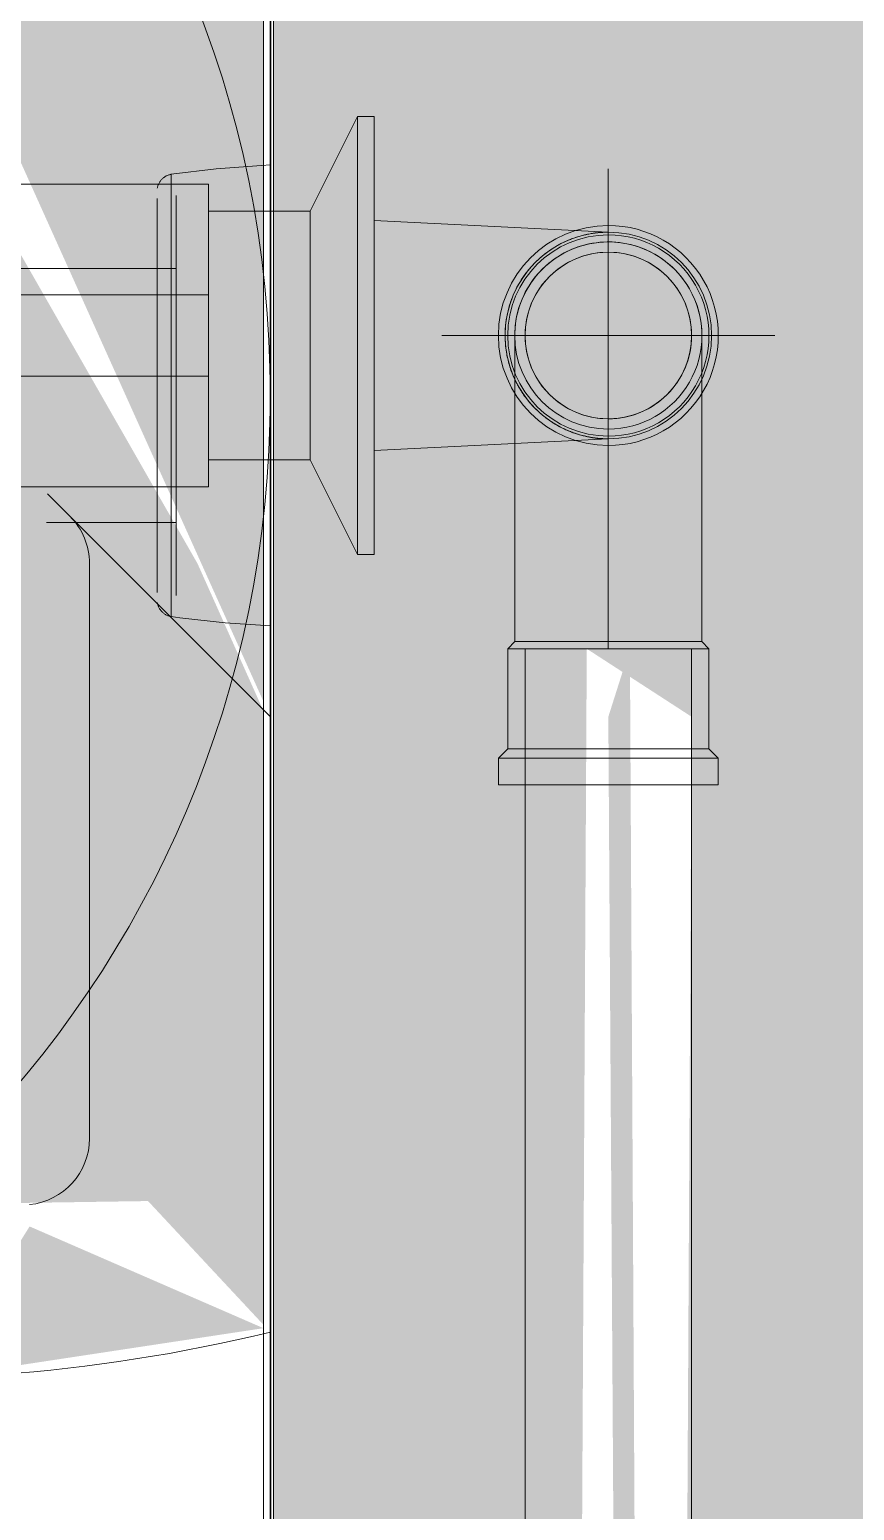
# Model space of a CAD drawing. Header units: metres. Extents: x 5 to 242, y -3 to 162.
# Drawn here: x 184.8707 to 184.9944, y 82.2195 to 82.4416 of the extents above; entities that cross this region are included whole.
import ezdxf

# ---------------------------------------------------------------- set-up
doc = ezdxf.new("R2010")
doc.units = ezdxf.units.M
doc.layers.add('1053_ARQ_BASE_MATADOURO_dwg', color=7, linetype='Continuous', lineweight=5, true_color=0x767676)
for name, color, linetype, lineweight in [('A-EQUIPAMENTOS', 7, 'Continuous', 5), ('A-PAREDE', 7, 'Continuous', 30), ('A-WALL', 7, 'Continuous', 9), ('A_lay', 7, 'Continuous', 5), ('P-PIPE', 7, 'Continuous', 5), ('P-PIPE-CNTR', 7, 'Continuous', 5), ('P-SANR-FIXT', 7, 'Continuous', 5)]:
    doc.layers.add(name, color=color, linetype=linetype, lineweight=lineweight)

# ---------------------------------------------------------------- blocks, each defined once
blk = doc.blocks.new('USO_ESG_Cuba lavatório redonda - Uso geral-3627472-TÉRREO 1_20')
at = {"layer": 'P-SANR-FIXT', "color": 9, "true_color": 0xc0c0c0}
for centre in [(-2.759870525399777e-15, -0.1600000000000002), (-2.727719265099044e-15, -0.1600000000000002)]:
    blk.add_arc(centre, 0.1599999999999999, 4.198332179531842e-13, 180.0000000000002, dxfattribs=at)
blk = doc.blocks.new('USO_ESG_Sifão de Uso Geral - Sifão para lavatório-3627474-TÉRREO 1_20')
at = {"layer": 'P-SANR-FIXT', "color": 9, "true_color": 0xc0c0c0}
for p, q in [((1.117017536812876e-16, 5.498934640968401e-17), (-0.03457092903812933, 5.498934640968401e-17)), ((-0.03, 0), (1.83697019872103e-18, 0)), ((-4.851272572342306e-16, 0), (0.03, 0)), ((1.83697019872103e-18, 9.702447179016361e-17), (0.03, 9.702447179016361e-17)), ((0.03457092903812933, 5.498934640968401e-17), (0, 5.498934640968401e-17)), ((-0.03, -9.702447179016361e-17), (-2.986097890972044e-16, -9.702447179016361e-17)), ((1.071815570673971e-16, -0.01488819227461761), (-0.033171959091578, -0.01488819227461761)), ((0.03, -0.01413148976521754), (-0.03, -0.01413148976521754)), ((0.03, -0.01413148976521754), (-0.03, -0.01413148976521754)), ((7.008652269441876e-17, -0.01413148976521748), (-0.01907023710242991, -0.01413148976521748)), ((-0.0190500000000693, -0.0141314897651755), (-0.0190500000000693, -0.03360244957836294)), ((-0.01904999999999815, -0.01413148976521754), (0.01904999999999815, -0.01413148976521754)), ((-0.01904999999999815, -0.01413148976521754), (0.01904999999999815, -0.01413148976521754)), ((0.016, -0.01413148976521754), (-0.016, -0.01413148976521754)), ((0.016, -0.01413148976521754), (-0.016, -0.01413148976521754)), ((0.01907023710242991, -0.0141314897652176), (6.161763616794731e-17, -0.0141314897652176)), ((0.033171959091578, -0.01488819227461761), (0, -0.01488819227461761)), ((0.01904999999986139, -0.03360245495811615), (0.01904999999986139, -0.0141314897651755)), ((8.661281879615325e-17, -0.01695898247440039), (-0.0295564002559263, -0.01695898247440039)), ((-2.008279476775108e-16, -0.01695898247440039), (-0.02955640025592638, -0.01695898247440039)), ((-0.01907023710242991, -0.0169589824744004), (0, -0.0169589824744004)), ((-6.161763616794731e-17, -0.0169589824744004), (0.01907023710242991, -0.0169589824744004)), ((0.02955640025592633, -0.01695898247440039), (2.760231008520435e-17, -0.01695898247440039)), ((0.02955640025592635, -0.01695898247440039), (1.004139738387554e-16, -0.01695898247440039))]:
    blk.add_line(p, q, dxfattribs=at)
at = {"layer": 'P-SANR-FIXT', "color": 254, "true_color": 0xd3d3d3}
blk.add_line((-0.0190500000000693, -0.03360244957836294), (-0.0190500000000693, -0.04553576000808353), dxfattribs=at)
at = {"layer": 'P-SANR-FIXT', "color": 9, "true_color": 0xc0c0c0, "flags": 128}
for points in [[(-0.03317195909167749, -0.01488819227440872), (-0.03397111899019074, -0.008124904594676264), (-0.03449918027495496, -0.00133506895158971), (-0.03457092903823013, 1.386069925501943e-13)], [(0.03457092903802222, 1.386069925501943e-13), (0.03409619888043926, -0.006793772741028443), (0.03335017000780572, -0.01356312704576558), (0.03317195909146958, -0.01488819227440872)], [(-0.03107743835367255, -0.01695898247417135), (-0.03117822241708837, -0.01693979286317517), (-0.03127815848430983, -0.01691658831421337), (-0.03137708667889347, -0.01688940594970373), (-0.03147484873667235, -0.01685828925537244), (-0.0315712882594069, -0.01682328801164367), (-0.03166625096441603, -0.01678445821269306), (-0.03175958493157487, -0.01674186197815507), (-0.03185114084643138, -0.01669556745304872), (-0.03194077223909553, -0.0166456486984167), (-0.03202833571848514, -0.01659218557364802), (-0.03211369120158179, -0.01653526360854376), (-0.03219670213790487, -0.01647497386595751), (-0.03227723572774831, -0.0164114127966739), (-0.03235516313452645, -0.01634468208472317), (-0.03243035969081338, -0.01627488848534958), (-0.03250270509835282, -0.01620214365300017), (-0.03257208361995945, -0.01612656396418497), (-0.03263838426462862, -0.01604827033008041), (-0.0327015009655077, -0.01596738800414278), (-0.0327613327494124, -0.01588404638029642), (-0.03281778389830397, -0.01579837878765684), (-0.0328707641023113, -0.01571052227624423), (-0.03292018860429798, -0.01562061739756864), (-0.03296597833576653, -0.01552880798022525), (-0.03300806004292135, -0.01543524089994535), (-0.03304636640386107, -0.01534006584354866), (-0.03308083613676117, -0.01524343507137091), (-0.0331114140971762, -0.01514550317192952), (-0.03313805136716401, -0.01504642681506448), (-0.03316070533262846, -0.01494636450230719), (-0.03317195909167749, -0.01488819227440872)], [(0.03317195909146958, -0.01488819227440872), (0.03315162239291276, -0.01498875114921175), (0.03312728067905701, -0.01508841633685697), (0.03309897289146756, -0.01518702839370126), (0.03306674431665269, -0.01528442956197832), (0.03303064651343357, -0.01538046402053878), (0.03299073723047313, -0.01547497813448135), (0.03294708031424107, -0.01556782070159607), (0.03289974560637529, -0.01565884319367906), (0.03284880883238057, -0.01574789999382774), (0.03279435148027806, -0.01583484863068661), (0.03273646067003756, -0.01591955000437665), (0.0326752290149012, -0.01600186861103866), (0.03261075447217299, -0.01608167275864435), (0.03254314018749392, -0.01615883477726311), (0.03247249432934514, -0.01623323122433903), (0.03239892991592788, -0.01630474308137418), (0.03232256463462781, -0.01637325594465183), (0.03224352065357889, -0.01643866020819769), (0.03216192442643533, -0.01650085123911776), (0.03207790648958962, -0.01655972954489698), (0.03199160125384624, -0.01661520093321306), (0.03190314678930354, -0.01666717666121622), (0.03181268460406773, -0.01671557357912607), (0.03172035941839277, -0.01676031426204681), (0.03162631893299877, -0.01680132713457497), (0.03153071359233127, -0.01683854658473429), (0.03143369634484043, -0.0168719130694557), (0.03133542239730014, -0.01690137320938448), (0.03123604896697871, -0.01692687987453937), (0.0311357350302751, -0.01694839225971482), (0.03107743835346464, -0.01695898247417135)]]:
    blk.add_lwpolyline(points, dxfattribs=at)
blk = doc.blocks.new('AF_Soldavel_Curva 45_90 - Standard-V56-TÉRREO 1_20')
at = {"layer": 'P-PIPE'}
for p, q in [((158.5446953083219, 82.34980625011488), (158.5436353083218, 82.34870625011496)), ((158.5587353083216, 82.34980625011468), (158.5446953083216, 82.34980625011467)), ((158.5727753083215, 82.34980625011438), (158.5587353083216, 82.34980625011468)), ((158.5738353083218, 82.34870625011467), (158.5727753083218, 82.34980625011467)), ((158.5436353083218, 82.34870625011482), (158.5436353083218, 82.33370625011483)), ((158.5587353083216, 82.34870625011484), (158.5436353083216, 82.34870625011484)), ((158.5462353083215, 82.34870625011469), (158.5587353083216, 82.34870625011469)), ((158.5738353083215, 82.34870625011452), (158.5587353083216, 82.34870625011452)), ((158.5587353083216, 82.34870625011469), (158.5712353083215, 82.34870625011469)), ((158.5738353083218, 82.33370625011483), (158.5738353083218, 82.34870625011482)), ((158.5436353083218, 82.33370625011483), (158.5422353083219, 82.33230625011478)), ((158.5422353083219, 82.33230625011478), (158.5422353083219, 82.32830625011478)), ((158.5587353083216, 82.33230625011468), (158.5422353083216, 82.33230625011468)), ((158.5587353083216, 82.33370625011467), (158.5436353083216, 82.33370625011467)), ((158.5738353083215, 82.33370625011467), (158.5587353083216, 82.33370625011467)), ((158.5752353083215, 82.33230625011468), (158.5587353083216, 82.33230625011468)), ((158.5752353083218, 82.33230625011478), (158.5738353083218, 82.33370625011483)), ((158.5752353083218, 82.32830625011478), (158.5752353083218, 82.33230625011478)), ((158.5422353083216, 82.32830625011468), (158.5587353083216, 82.32830625011468)), ((158.5587353083216, 82.32830625011468), (158.5462353083215, 82.32830625011468)), ((158.5587353083216, 82.32830625011468), (158.5752353083215, 82.32830625011468)), ((158.5712353083215, 82.32830625011468), (158.5587353083216, 82.32830625011468))]:
    blk.add_line(p, q, dxfattribs=at)
at = {"layer": 'P-PIPE', "flags": 128}
for points in [[(158.5446953083219, 82.39569625011482), (158.5447065388243, 82.39625770036677), (158.5447402123653, 82.39681825241819), (158.5447962750745, 82.39737700950516), (158.5448746372633, 82.39793307773567), (158.544975173569, 82.39848556751912), (158.5450977231548, 82.39903359498987), (158.5452420899679, 82.39957628342066), (158.545408043052, 82.4001127646258), (158.5455953169173, 82.40064218034995), (158.5458036119661, 82.40116368364079), (158.5460325949702, 82.40167644020437), (158.546281899606, 82.40217962973936), (158.5465511270392, 82.40267244725011), (158.5468398465632, 82.40315410433352), (158.5471475962884, 82.40362383044123), (158.5474738838813, 82.4040808741115), (158.5478181873506, 82.40452450417203), (158.5481799558847, 82.40495401090931), (158.5485586107311, 82.40536870720412), (158.5489535461227, 82.40576792963105), (158.5493641302471, 82.40615103951924), (158.5497897062573, 82.40651742397456), (158.5502295933226, 82.40686649686012), (158.5506830877174, 82.40719769973369), (158.5511494639474, 82.40751050274147), (158.5516279759103, 82.40780440546526), (158.5521178580889, 82.40807893772343), (158.5526183267761, 82.40833366032291), (158.5531285813291, 82.40856816576195), (158.553647805449, 82.40878207888184), (158.5541751684882, 82.40897505746709), (158.5547098267785, 82.40914679279322), (158.5552509249807, 82.40929701012045), (158.5557975974528, 82.40942546913303), (158.5563489696355, 82.40953196432383), (158.5569041594512, 82.40961632532337), (158.5574622787144, 82.40967841717212), (158.5580224345533, 82.40971814053626), (158.5585837308383, 82.40973543186676), (158.5587353083218, 82.40973625011478)], [(158.5587353083218, 82.40973625011478), (158.5592967585737, 82.40972501961231), (158.5598573106251, 82.40969134607124), (158.5604160677122, 82.40963528336215), (158.5609721359428, 82.40955692117343), (158.5615246257263, 82.40945638486767), (158.5620726531969, 82.40933383528167), (158.5626153416277, 82.4091894684687), (158.5631518228328, 82.40902351538462), (158.563681238557, 82.40883624151923), (158.5642027418479, 82.40862794647057), (158.5647154984114, 82.40839896346634), (158.5652186879464, 82.40814965883062), (158.565711505457, 82.40788043139749), (158.5661931625407, 82.40759171187345), (158.5666628886483, 82.40728396214811), (158.5671199323186, 82.40695767455551), (158.567563562379, 82.40661337108604), (158.5679930691163, 82.40625160255198), (158.5684077654112, 82.40587294770563), (158.5688069878381, 82.40547801231403), (158.5691900977262, 82.4050674281896), (158.5695564821816, 82.40464185217932), (158.5699055550672, 82.40420196511405), (158.5702367579408, 82.40374847071924), (158.5705495609485, 82.40328209448917), (158.5708434636722, 82.40280358252635), (158.5711179959304, 82.40231370034779), (158.5713727185301, 82.40181323166051), (158.571607223969, 82.40130297710769), (158.5718211370888, 82.40078375298762), (158.5720141156741, 82.40025638994834), (158.5721858510003, 82.39972173165802), (158.5723360683274, 82.39918063345603), (158.57246452734, 82.39863396098389), (158.572571022531, 82.3980825888011), (158.5726553835305, 82.39752739898547), (158.5727174753791, 82.3969692797222), (158.5727571987433, 82.39640912388325), (158.5727744900738, 82.3958478275983), (158.5727753083218, 82.39569625011482)], [(158.5446953083219, 82.34980625011488), (158.5446953083219, 82.35164136066076), (158.5446953083219, 82.35347353542116), (158.5446953083219, 82.35529984330745), (158.5446953083219, 82.35711736261646), (158.5446953083219, 82.35892318570505), (158.5446953083219, 82.36071442364171), (158.5446953083219, 82.36248821082745), (158.5446953083219, 82.36424170958153), (158.5446953083219, 82.36597211467988), (158.5446953083219, 82.36767665784338), (158.5446953083219, 82.3693526121668), (158.5446953083219, 82.37099729648047), (158.5446953083219, 82.37260807964057), (158.5446953083219, 82.3741823847375), (158.5446953083219, 82.37571769321896), (158.5446953083219, 82.37721154891904), (158.5446953083219, 82.37866156198704), (158.5446953083219, 82.38006541271167), (158.5446953083219, 82.38142085523094), (158.5446953083219, 82.38272572112623), (158.5446953083219, 82.38397792289034), (158.5446953083219, 82.38517545726761), (158.5446953083219, 82.38631640845828), (158.5446953083219, 82.38739895118422), (158.5446953083219, 82.38842135360768), (158.5446953083219, 82.38938198010307), (158.5446953083219, 82.39027929387284), (158.5446953083219, 82.39111185940638), (158.5446953083219, 82.39187834477643), (158.5446953083219, 82.39257752376989), (158.5446953083219, 82.3932082778496), (158.5446953083219, 82.39376959794349), (158.5446953083219, 82.39426058605926), (158.5446953083219, 82.39468045672054), (158.5446953083219, 82.39502853822395), (158.5446953083219, 82.39530427371328), (158.5446953083219, 82.39550722207066), (158.5446953083219, 82.39563705862183), (158.5446953083219, 82.3956935756561)], [(158.5727753083218, 82.39569625011482), (158.5727753083218, 82.39565954300947), (158.5727753083218, 82.39554948041705), (158.5727753083218, 82.39536623841416), (158.5727753083218, 82.39511011014885), (158.5727753083218, 82.39478150537195), (158.5727753083218, 82.39438094978075), (158.5727753083218, 82.39390908417889), (158.5727753083218, 82.39336666345059), (158.5727753083218, 82.39275455535333), (158.5727753083218, 82.39207373912957), (158.5727753083218, 82.39132530393996), (158.5727753083218, 82.39051044712112), (158.5727753083218, 82.3896304722702), (158.5727753083218, 82.38868678715917), (158.5727753083218, 82.38768090148302), (158.5727753083218, 82.38661442444409), (158.5727753083218, 82.38548906217825), (158.5727753083218, 82.38430661502505), (158.5727753083218, 82.38306897464767), (158.5727753083218, 82.38177812100673), (158.5727753083218, 82.38043611919264), (158.5727753083218, 82.37904511612209), (158.5727753083218, 82.37760733710319), (158.5727753083218, 82.37612508227565), (158.5727753083218, 82.37460072293109), (158.5727753083218, 82.37303669771921), (158.5727753083218, 82.3714355087467), (158.5727753083218, 82.36979971757445), (158.5727753083218, 82.36813194111924), (158.5727753083218, 82.3664348474677), (158.5727753083218, 82.36471115160771), (158.5727753083218, 82.36296361108484), (158.5727753083218, 82.36119502159119), (158.5727753083218, 82.35940821249251), (158.5727753083218, 82.35760604230249), (158.5727753083218, 82.35579139410878), (158.5727753083218, 82.35396717096141), (158.5727753083218, 82.35213629122839), (158.5727753083218, 82.35030168392659), (158.5727753083218, 82.34980625011481)]]:
    blk.add_lwpolyline(points, dxfattribs=at)
at = {"layer": 'P-PIPE'}
for radius, start, end in [(0.01650000000000773, 90, 269.9999999999996), (0.01650000000000773, 90, 269.9999999999996), (0.01649999999997931, 269.9999999999996, 90), (0.01649999999997931, 269.9999999999996, 90), (0.01509999999998968, 90, 269.9999999999996), (0.01509999999998968, 90, 269.9999999999996), (0.01403999999999428, 90, 269.9999999999996), (0.01509999999996126, 269.9999999999996, 90), (0.01509999999996126, 269.9999999999996, 90), (0.01403999999996586, 269.9999999999996, 90), (0.01250000000001705, 90, 269.9999999999996), (0.01250000000001705, 90, 269.9999999999996), (0.01249999999998863, 269.9999999999996, 90), (0.01249999999998863, 269.9999999999996, 90)]:
    blk.add_arc((158.5587353083216, 82.39569625011468), radius, start, end, dxfattribs=at)
blk = doc.blocks.new('Registro de Gaveta - Agua Fria - MEP - Tigre - PVC Cromado - 25 mm-135403-TÉRREO 1_20')
at = {"layer": 'P-PIPE'}
for p, q in [((154.3449523342557, 82.42852922677163), (154.3424239522242, 82.42852922677163)), ((154.342423952224, 82.4285292267716), (154.342423952224, 82.36286327345778)), ((154.342423952224, 82.4285292267716), (154.342423952224, 82.36286327345778)), ((154.3520363320969, 82.41434047580039), (154.3449523342557, 82.42852922677163)), ((154.3449523342555, 82.36286327345778), (154.3449523342555, 82.4285292267716)), ((154.3449523342555, 82.36286327345778), (154.3449523342555, 82.4285292267716)), ((154.4113111450573, 82.41839648448708), (154.3673111450574, 82.41839648448708)), ((154.3673111450572, 82.39569625011468), (154.3673111450572, 82.41839648448696)), ((154.3673111450574, 82.41434047580032), (154.3520363320969, 82.41434047580032)), ((154.3520363320968, 82.41434047580026), (154.3520363320968, 82.37705202442912)), ((154.3520363320968, 82.41434047580037), (154.3520363320968, 82.37705202442899)), ((154.3673111450572, 82.41434047580022), (154.3673111450572, 82.39569625011468)), ((154.3673111450572, 82.41434047580022), (154.3673111450572, 82.39569625011468)), ((154.3424239522242, 82.41296977098942), (154.307313952224, 82.41119625011477)), ((154.342423952224, 82.39569625011468), (154.342423952224, 82.41296977098938)), ((154.3673111450572, 82.40179625011471), (154.4113258663779, 82.40179625011471)), ((154.4113259720778, 82.40179625011471), (154.3673111450574, 82.40179625011471)), ((154.3673111450574, 82.40179625011471), (154.4113132704479, 82.40179625011471)), ((154.4113132704479, 82.40179625011471), (154.3673111450572, 82.40179625011471)), ((154.3673111450572, 82.40179625011471), (154.3673111450572, 82.3895962501147)), ((154.3673111450574, 82.40179625011471), (154.3673111450574, 82.3895962501147)), ((154.3673111450572, 82.3895962501147), (154.3673111450572, 82.40179625011471)), ((154.3673111450574, 82.3895962501147), (154.3673111450574, 82.40179625011471)), ((154.342423952224, 82.37842272924), (154.342423952224, 82.39569625011468)), ((154.3673111450572, 82.39569625011468), (154.3673111450572, 82.37705202442915)), ((154.3673111450572, 82.39569625011468), (154.3673111450572, 82.37705202442915)), ((154.3673111450572, 82.3729960157424), (154.3673111450572, 82.39569625011468)), ((154.3673111450572, 82.3895962501147), (154.4113132704479, 82.3895962501147)), ((154.4113132704479, 82.3895962501147), (154.3673111450574, 82.3895962501147)), ((154.3673111450574, 82.3895962501147), (154.4113259720778, 82.3895962501147)), ((154.4113258663779, 82.3895962501147), (154.3673111450572, 82.3895962501147)), ((154.307313952224, 82.3801962501148), (154.3424239522242, 82.37842272924009)), ((154.3449523342557, 82.36286327345788), (154.3520363320969, 82.37705202442919)), ((154.3520363320969, 82.37705202442925), (154.3673111450574, 82.37705202442925)), ((154.3673111450574, 82.3729960157425), (154.4113111450573, 82.3729960157425)), ((154.3424239522242, 82.36286327345788), (154.3449523342557, 82.36286327345788))]:
    blk.add_line(p, q, dxfattribs=at)
for centre, radius, start, end in [((154.3073139522239, 82.39569625011468), 0.01550000000000296, 0, 180), ((154.3073139522239, 82.39569625011468), 0.01550000000000296, 0, 180), ((154.3073139522238, 82.39569625011465), 0.01249999999998863, 90, 269.9999999999996), ((154.3073139522238, 82.39569625011465), 0.01249999999998863, 90, 269.9999999999996), ((154.3073139522238, 82.39569625011465), 0.01249999999998863, 90, 269.9999999999996), ((154.3073139522238, 82.39569625011465), 0.01249999999998863, 90, 269.9999999999996), ((154.3073139522238, 82.39569625011465), 0.01249999999998863, 269.9999999999996, 90), ((154.3073139522238, 82.39569625011465), 0.01249999999998863, 269.9999999999996, 90), ((154.3073139522238, 82.39569625011465), 0.01249999999998863, 269.9999999999996, 90), ((154.3073139522238, 82.39569625011465), 0.01249999999998863, 269.9999999999996, 90), ((154.3073139522239, 82.39569625011468), 0.01550000000000296, 180, 0), ((154.3073139522239, 82.39569625011468), 0.01550000000000296, 180, 0)]:
    blk.add_arc(centre, radius, start, end, dxfattribs=at)
for points, knots in [([(154.3073139522238, 82.41119625011468), (154.3077330527841, 82.41121742025402), (154.3083801339672, 82.41120075123298), (154.3092818052266, 82.41109296876884), (154.309973435519, 82.4109711706574), (154.3106967279652, 82.41081516398972), (154.3114487846461, 82.4106288554245), (154.3120793985019, 82.41044461177725), (154.3125776751174, 82.41027697330648), (154.312944474182, 82.41013951251877), (154.3133071488558, 82.40999107026643), (154.3137912678709, 82.40978091641831), (154.3143924514614, 82.40949351189263), (154.3151041396494, 82.40910772082546), (154.3157975537602, 82.40867707933785), (154.3164786905239, 82.40820281335851), (154.3171504278461, 82.4076868263063), (154.3178031759426, 82.40712552958793), (154.3184252506628, 82.40651485972658), (154.3190258130119, 82.40585603189736), (154.3196091918262, 82.40515184008909), (154.3201601102454, 82.40439915842168), (154.3206610476663, 82.40359645538399), (154.3211230641541, 82.40274242906287), (154.3215540380341, 82.40184113139243), (154.3219328851486, 82.4008969288011), (154.3222421014348, 82.39991603530007), (154.3224788249333, 82.39890267088852), (154.3227155212212, 82.39751069042995), (154.3227992571987, 82.39642822276357), (154.3228139522239, 82.39569625011468)], [0, 0, 0, 0, 0.07142857142857142, 0.1071428571428571, 0.1428571428571428, 0.1785714285714285, 0.2142857142857143, 0.25, 0.2678571428571428, 0.2857142857142857, 0.3035714285714285, 0.3214285714285714, 0.3571428571428571, 0.3928571428571428, 0.4285714285714285, 0.4642857142857143, 0.5, 0.5357142857142857, 0.5714285714285714, 0.6071428571428571, 0.6428571428571428, 0.6785714285714286, 0.7142857142857143, 0.75, 0.7857142857142857, 0.8214285714285714, 0.8571428571428571, 0.8928571428571428, 0.9285714285714286, 1, 1, 1, 1]), ([(154.3228139522239, 82.39569625011468), (154.3227992571987, 82.39642822276357), (154.3227155212212, 82.39751069042995), (154.3224788249333, 82.3989026708885), (154.3222421014348, 82.3999160353001), (154.3219328851485, 82.40089692880105), (154.3215540380346, 82.40184113139264), (154.3211230641519, 82.40274242906207), (154.3206610476744, 82.403596455387), (154.3201601102154, 82.40439915841044), (154.3196091919383, 82.4051518401311), (154.3190258125936, 82.40585603174063), (154.3184252522239, 82.4065148603115), (154.3178031701164, 82.40712552740494), (154.3171504495897, 82.40768683445337), (154.3164786093755, 82.40820278295328), (154.315684397816, 82.4087562611214), (154.3147532367174, 82.40931496537485), (154.3138521612858, 82.40975787498637), (154.3132162308612, 82.41002945675234), (154.3128533281598, 82.41017428250012), (154.3123008162634, 82.4103778590551), (154.3114473662039, 82.41063584817655), (154.3106038090939, 82.41083628205513), (154.3100660523517, 82.4109484890176), (154.3097152972132, 82.41101737365807), (154.3091094718373, 82.41111890364888), (154.3082710555061, 82.41120764866614), (154.3076282776441, 82.41121212771921), (154.3073139522238, 82.41119625011468)], [0, 0, 0, 0, 0.07142857142857142, 0.1071428571428571, 0.1428571428571428, 0.1785714285714285, 0.2142857142857143, 0.25, 0.2857142857142857, 0.3214285714285714, 0.3571428571428571, 0.3928571428571428, 0.4285714285714285, 0.4642857142857143, 0.5, 0.5357142857142857, 0.5714285714285714, 0.625, 0.6785714285714286, 0.7053571428571429, 0.71875, 0.7321428571428572, 0.7857142857142857, 0.8392857142857142, 0.8526785714285714, 0.8660714285714285, 0.8928571428571428, 0.9464285714285714, 1, 1, 1, 1]), ([(154.3228139522239, 82.39569625011468), (154.3228051628477, 82.39505863729828), (154.3227205245171, 82.39379690629032), (154.3224539364541, 82.39227901782706), (154.3221318460812, 82.39110864110579), (154.321834858033, 82.39025526616639), (154.3214950582694, 82.38943272134061), (154.3211267726634, 82.3886459898567), (154.3207238389487, 82.38789786272466), (154.3202789320534, 82.38718676540292), (154.3198050640517, 82.38651296551019), (154.3193140581718, 82.38587506743458), (154.3188021558809, 82.3852752415585), (154.3182624814745, 82.38471416624047), (154.317704526748, 82.38418931172562), (154.3171362222583, 82.38369815127025), (154.3165553760166, 82.38324208143909), (154.3157569174528, 82.38268242634565), (154.3147357759322, 82.38206420265584), (154.3136878176332, 82.38155364176137), (154.3129403964515, 82.38125135151401), (154.3125118224246, 82.38109340435523), (154.3121910049884, 82.38098193807679), (154.3118666665366, 82.3808788107475), (154.3114264049759, 82.38075314532482), (154.3108703356057, 82.38061520248785), (154.3102103205836, 82.3804759230963), (154.3095806323518, 82.38035940342857), (154.3089840520389, 82.38026865874609), (154.3082119495132, 82.38018918935033), (154.3076649794346, 82.38017851858277), (154.3073139522238, 82.3801962501147)], [0, 0, 0, 0, 0.0625, 0.125, 0.15625, 0.1875, 0.21875, 0.25, 0.28125, 0.3125, 0.34375, 0.375, 0.40625, 0.4375, 0.46875, 0.5, 0.53125, 0.5625, 0.625, 0.6875, 0.71875, 0.734375, 0.75, 0.765625, 0.78125, 0.8125, 0.84375, 0.875, 0.90625, 0.9375, 1, 1, 1, 1]), ([(154.3073139522238, 82.3801962501147), (154.3076649794346, 82.38017851858277), (154.3082119495132, 82.38018918935033), (154.3089840520389, 82.38026865874609), (154.3095806323518, 82.38035940342857), (154.3102103205836, 82.3804759230963), (154.3108703356057, 82.38061520248785), (154.3114264049759, 82.38075314532482), (154.3118666665366, 82.3808788107475), (154.3121910049884, 82.38098193807679), (154.3125118224246, 82.38109340435523), (154.3129403964515, 82.38125135151401), (154.3136878176332, 82.38155364176137), (154.3147357759322, 82.38206420265584), (154.3157569174528, 82.38268242634565), (154.3165553760166, 82.38324208143909), (154.3171362222583, 82.38369815127025), (154.317704526748, 82.38418931172562), (154.3182624814745, 82.38471416624047), (154.3188021558809, 82.3852752415585), (154.3193140581718, 82.38587506743458), (154.3198050640517, 82.38651296551019), (154.3202789320534, 82.38718676540292), (154.3207238389487, 82.38789786272466), (154.3211267726634, 82.3886459898567), (154.3214950582694, 82.38943272134061), (154.321834858033, 82.39025526616639), (154.3221318460812, 82.39110864110579), (154.3224539364541, 82.39227901782706), (154.3227205245171, 82.39379690629032), (154.3228051628477, 82.39505863729828), (154.3228139522239, 82.39569625011468)], [0, 0, 0, 0, 0.0625, 0.09375, 0.125, 0.15625, 0.1875, 0.21875, 0.234375, 0.25, 0.265625, 0.28125, 0.3125, 0.375, 0.4375, 0.46875, 0.5, 0.53125, 0.5625, 0.59375, 0.625, 0.65625, 0.6875, 0.71875, 0.75, 0.78125, 0.8125, 0.84375, 0.875, 0.9375, 1, 1, 1, 1])]:
    blk.add_open_spline(points, degree=3, knots=knots, dxfattribs=at)
blk = doc.blocks.new('1053_ARQ_BASE_MATADOURO_dwg_A$C36706394-4039620-TÉRREO 1_20')
at = {"layer": 'A-EQUIPAMENTOS', "true_color": 0xe2e2e2}
h = blk.add_hatch(color=254, dxfattribs=at)
h.paths.add_polyline_path([(0.0001433662210276452, 0.2413469434307444), (0.007622596354679081, 0.1920324112917759), (0.02288196461773878, 0.2271222185825791), (0.003592405511744255, 0.2391892645837838)])
h.paths.add_polyline_path([(0.3065170094016365, 0.4931319497940342), (0.2606621028055522, 0.4931319585200374), (0.2844234498328557, 0.4790309208397525)])
h.paths.add_polyline_path([(0.0001433662210276452, 0.2413469434307444), (0.02625578082015654, 0.2382056737420961), (0.02669040589590786, 0.2093545837292761), (0.00812549576874626, 0.1920324111959984), (0.1001992766975614, 0.1920323936746885), (0.12231384666183, 0.2019323953961764), (0.2486024117830113, 0.2741889044258937), (0.3065169518233215, 0.3981929288630534), (0.3065170094016365, 0.4931319497940342), (0.2815169518489521, 0.4635514374812458), (0.2725266968231912, 0.4735003276256132), (0.2561152356134511, 0.4995702081077594), (0.1566267831318946, 0.4816144715854862), (0.07239994149837276, 0.4257020418435328), (0.0172271987081067, 0.3409887660390978), (0.002377820023738968, 0.2741889512815717)])
h.paths.add_polyline_path([(0.0380295719961443, 0.3252506527601192), (0.1434337654597364, 0.3373278429138063), (0.1562263414888155, 0.3409887895133008), (0.1623210803174376, 0.3468423779424106), (0.1698292485008906, 0.3409887869246766), (0.1749016161859858, 0.3368326245121964), (0.1633084031535085, 0.3212871506601852), (0.1623210764017207, 0.3262655127326434), (0.04048372214740066, 0.325250652652976)])
h.paths.add_polyline_path([(0.1016125981349978, 0.192032393405791), (0.3053738571365631, 0.1920323546306234), (0.2341307773019671, 0.2517011721293602), (0.1223138465517068, 0.2013535039407485)])
h.paths.add_polyline_path([(0.2464602067563061, 0.2622144764019038), (0.3065169520191039, 0.192032354413149), (0.2973047889869933, 0.377335061109675), (0.2479193133567245, 0.2655181362536078)])
at = {"layer": 'A-EQUIPAMENTOS', "color": 253, "true_color": 0xaaaaaa}
for p, q in [((0.1327840753895685, 0.2244600530016799), (0.09932744759134948, 0.1910034250468016)), ((0.122313849744387, 0.2181319631636143), (0.0360974766081199, 0.2181319631636143))]:
    blk.add_line(p, q, dxfattribs=at)
at = {"layer": 'A-EQUIPAMENTOS', "color": 253, "true_color": 0xaaaaaa, "flags": 128}
blk.add_lwpolyline([(0.007022746489383281, 0.1910034269094467), (0.3065169518231414, 0.1910034269094467), (0.3065169518231414, 0.4931319504976273)], dxfattribs=at)
at = {"layer": 'A-EQUIPAMENTOS', "color": 253, "true_color": 0xaaaaaa}
for centre, radius, start, end in [((0.2498250505886972, 0.2498238645493984), 0.2498255442149627, 156.0131914951686, 193.6179169494312), ((0.0360974766081199, 0.2281319629400969), 0.01000000000000001, 185.7952891736784, 270), ((0.122313849744387, 0.2281319629400969), 0.009999999999999978, 270, 315.0000000742844)]:
    blk.add_arc(centre, radius, start, end, dxfattribs=at)
blk = doc.blocks.new('1053_ARQ_BASE_MATADOURO_dwg_arq geral tgov-4039641-TÉRREO 1_20')
at = {"layer": 'A_lay', "true_color": 0xaaaaaa}
h = blk.add_hatch(dxfattribs=at)
h.set_pattern_fill('FP_8', color=253, style=0, pattern_type=2)
h.set_pattern_definition([(90, (-0.43, 0), (-0.6125, 3.750480822388769e-17), []), (180, (-0.43, 0), (-7.500961644777538e-17, -0.6125), [])])
h.paths.add_polyline_path([(27.30238928855574, -2.570337811494885), (27.30238937691326, -2.549518608942575), (27.27170287193943, -2.571677469851309)])
h.paths.add_polyline_path([(27.23822966532328, -2.59033772349337), (27.30238937691326, -2.580337723717119), (27.29379406891231, -2.571677469851309), (27.23822966532328, -2.580337723716772)])
h.paths.add_polyline_path([(27.32091238264821, -2.525965454940867), (27.21503976300813, -2.507924567626908), (27.23822966532328, -2.570060466046458), (27.3153142934517, -2.536052139757021)])
h.paths.add_polyline_path([(27.33702868479713, -2.507924560315667), (27.24948530999141, -2.507924567626908), (27.32330953657504, -2.523282083373458)])
h.paths.add_polyline_path([(27.35672808598422, -2.493883603560227), (27.30917311955471, -2.505130035378814), (27.33702868479713, -2.507924560315667), (27.35146937251414, -2.497631827763021)])
h.paths.add_polyline_path([(28.10761325127302, -2.59033772349337), (28.29720073472716, -2.590108266568483), (28.29720073472716, -2.288682321495872), (28.25102760361237, -2.280115678572733), (28.20579604516367, -2.240221685331974), (28.18822958313699, -2.190702740465429), (28.19446005173016, -1.562142776500971), (28.22696289356251, -1.515864624170971), (28.27822947128213, -1.491993300877198), (28.29720073472716, -1.480848711485588), (28.29720073472716, -0.9399725446003617), (28.19719208204478, -0.9432622871225674), (28.1012234701782, -0.9048821855126955), (28.03043415518346, -0.833610063418571), (27.99355571237706, -0.741401484566017), (27.98966289051424, -0.6403377242384451), (27.37822966801479, -0.640337720513105), (27.37822966801479, -0.5203377028738678), (26.37822966848046, -0.5203377027062227), (26.3782296684806, -0.6403377205132437), (26.29822966561201, -0.6403377242384451), (26.3082296655049, -1.700337722895588), (26.34143168639425, -1.710337722673849), (26.39822966614167, -1.740337724016147), (26.39822966614181, -1.790337722748332), (26.72322966542578, -1.797036452409413), (26.74652595621946, -1.827396769664814), (26.74822966486706, -1.896120293065727), (26.75034599474699, -2.178598902247873), (26.77892799903305, -2.18620589653486), (26.80204625579697, -2.207883884828566), (26.81187604373739, -2.238013011030085), (26.80204625579697, -2.275396666369514), (26.77892799848694, -2.297440653647989), (26.75640653562739, -2.309896412533158), (26.75640653562739, -2.490337723865899), (27.59457417309751, -2.480337688741538), (27.59903291879087, -2.099153452963385), (27.63298705113791, -2.011691849101142), (27.66554176331439, -1.975038405736559), (27.75067084228451, -1.930644782104437), (27.84667996766407, -1.930644784794521), (27.93180906236677, -1.975038358556055), (27.9867639639285, -2.053763900475664), (27.99867552054115, -2.100627074017978), (27.99867552054115, -2.481047791899365), (28.05964020906427, -2.508580337152264), (28.08934763992802, -2.543755948195454), (28.09977084872673, -2.590337669476978)])
h.paths.add_polyline_path([(27.21472966601155, -2.57033772394066), (27.22822966538299, -2.570337723717156), (27.21472966601155, -2.556837724298312)])
h.paths.add_polyline_path([(27.10763988865114, -1.896120293065727), (27.10738417087107, -1.840337721630767), (27.10763988865087, -1.786941532477381), (27.13519055501113, -1.786943826824236), (27.13519055501113, -1.895993994118247)])
h.paths.add_polyline_path([(27.5322273623899, -1.894173905253204), (27.5322273623899, -1.78499514463173), (27.55977861837072, -1.784997439011712), (27.55977802886645, -1.894047606303644), (27.54743351784029, -1.894104196541742)])
h.paths.add_polyline_path([(26.34822966632793, -1.890337724238473), (26.3366841162531, -1.815337722019132), (26.29822966561201, -1.780337722971803), (26.29906685458076, -1.890337724238473), (26.32751898751483, -1.890337724238473)])
h.paths.add_polyline_path([(26.34993337514103, -1.827396769560304), (26.34822966632793, -1.809970794347885), (26.34158136079173, -1.817275883530627), (26.34822966635718, -1.825332232586388)])
h.paths.add_polyline_path([(26.35492839631336, -1.815337722019132), (26.35492839631336, -1.800376931998233), (26.34993337514103, -1.810556824047489), (26.35116963635764, -1.81174009005151)])
h.paths.add_polyline_path([(26.37322966643426, -1.797036452238996), (26.3817296649073, -1.756837723866179), (26.31822966539779, -1.756837723866179), (26.32356139766109, -1.772925913601619), (26.36293980771686, -1.792041431427745)])
h.paths.add_polyline_path([(26.36287432743611, -1.804982383168739), (26.36176463174289, -1.792041431427745), (26.35492839631336, -1.799320135466619)])
h.paths.add_polyline_path([(27.34786234283843, -1.771114109083856), (27.27506703080172, -1.758372414856962), (27.24850880610778, -1.720935761928466), (27.24850880610778, -1.661817016482664), (27.29181939852016, -1.604163127019779), (27.30299252830456, -1.591215172782347), (27.34174817998438, -1.595922693610054), (27.38442353496812, -1.633975697681103), (27.40751240786643, -1.672555740922409), (27.40751240786643, -1.740424253913242), (27.36061478615749, -1.769272857043144)])
h.paths.add_polyline_path([(26.37822966848046, -1.723837723866169), (26.36771018444454, -1.720857204110959), (26.31822966516493, -1.710337722673849), (26.31822966535953, -1.723837723866169), (26.36472966468926, -1.723837723866169)])
h.paths.add_polyline_path([(27.00924989418161, -1.531367190181975), (27.04515698245494, -1.304114483262496), (27.0513252682018, -1.218650637937614), (27.06215617700445, -1.219517212085204), (27.11111863527918, -1.236479954793894), (27.07218378728038, -1.358126250678846), (27.06215617700445, -1.362774069362739), (27.04972988164891, -1.371627539583906), (27.0104497815099, -1.52617881819588)])
h.paths.add_polyline_path([(27.03278437361595, -1.638537568971341), (26.99851050542205, -1.580173972994081), (27.01996065094158, -1.52617881819588), (27.05518459273101, -1.527334154423588), (27.06215617700445, -1.593679527359683), (27.04755996844133, -1.620329000531378)])
h.paths.add_polyline_path([(27.60075402515962, -1.36147697025427), (27.5715260721779, -1.347345711663173), (27.53765904333, -1.329645516350773), (27.53000316233393, -1.034688225015695), (27.50221530906876, -1.00358486920573), (27.45498828729634, -0.926453018560787), (27.42457038350416, -0.9476123116908768), (27.39385051503356, -1.019324280321373), (27.39391229092156, -0.932996639981612), (27.41437399073037, -0.9316525831817032), (27.41509064286956, -0.9005756843834012), (27.44735293951839, -0.8248050250110098), (27.46881365648804, -0.8248050250110792), (27.48434111347908, -0.833610063418571), (27.50347176703611, -0.882189171731489), (27.50920236491211, -0.925423641873755), (27.55623527632759, -0.9256554264573322), (27.55437428341266, -0.9603882190453288), (27.52443430386505, -0.9610707908867407), (27.53342753104519, -1.021757256239518), (27.55471980432057, -1.031945077292011), (27.61077329052339, -1.23418944269304), (27.55744003107286, -1.236479954793894), (27.55559536349049, -1.334182113408833), (27.58649260865066, -1.347345711663173), (27.59299987420028, -1.264206394820589), (27.61450489870572, -1.264237971976221), (27.60417896869154, -1.361010085456495)])
h.paths.add_polyline_path([(27.07582407910385, -1.347888682037427), (27.10108747344939, -1.266988560557174), (27.07166964875096, -1.266596270724885), (27.07552850680014, -1.342105028625217)])
h.paths.add_polyline_path([(27.55530783446642, -1.234443705465199), (27.60376582418137, -1.206167745962304), (27.55437428341266, -1.030797811224555), (27.55527779075793, -1.227889936561789)])
at = {"layer": 'A-PAREDE', "color": 253, "true_color": 0xaaaaaa, "flags": 128}
blk.add_lwpolyline([(27.30822966562119, -0.6403377242386341), (28.29822966561187, -0.6403377242386341), (28.29822966561187, -2.440337724983692)], dxfattribs=at)
at = {"rotation": 90.0000109032063}
blk.add_blockref('1053_ARQ_BASE_MATADOURO_dwg_A$C36706394-4039620-TÉRREO 1_20', (28.48923314746935, -0.9468546397985869), dxfattribs=at)
blk = doc.blocks.new('1053_ARQ_BASE_MATADOURO_dwg-3625622-TÉRREO 1_20')
blk.add_blockref('1053_ARQ_BASE_MATADOURO_dwg_arq geral tgov-4039641-TÉRREO 1_20', (130.2097949645677, 83.1860339743535))

msp = doc.modelspace()

# ---------------------------------------------------------------- hatches: boundary and pattern name
at = {"layer": 'A-WALL', "true_color": 0xffd4aa, "transparency": 33554483}
h = msp.add_hatch(color=41, dxfattribs=at)
h.paths.add_polyline_path([(184.9072607424334, 80.59569625085992), (185.0557607424334, 80.60518625011545), (185.0557607424334, 83.89569624787967), (184.9072607424334, 83.89569624787967), (184.9072607424334, 80.60518625011545)])
h.paths.add_polyline_path([(184.9542651133966, 80.60518625011545), (184.9450003514604, 80.6078072544144), (184.9542651133966, 82.34870625011483), (184.9700003514604, 82.33850674536527), (184.9607355895242, 80.60518625011545), (184.9575003514603, 80.60518625011545)])
at = {"layer": 'P-PIPE', "true_color": 0x69503c}
for points in [[(184.9450003514604, 80.60518625011545), (184.9575003514603, 80.6078072544144), (184.946675033913, 82.34870625011483), (184.9450003514604, 82.33850674536527), (184.9450003514604, 80.6078072544144)], [(184.9700003514604, 80.60518625011545), (184.9607355895242, 82.34870625011483), (184.9575003514603, 82.33850674536527), (184.9683256690076, 80.60518625011545), (184.969574424289, 80.60518625011545)]]:
    msp.add_hatch(color=27, dxfattribs=at).paths.add_polyline_path(points)

# ---------------------------------------------------------------- linework, layer by layer
at = {"layer": 'A-WALL', "color": 253, "true_color": 0xaaaaaa}
for p, q in [((184.9057607424333, 83.89569624974217), (184.9057607424333, 80.59569625048722)), ((184.9072607424333, 83.89569624974217), (184.9072607424333, 80.59419625048722))]:
    msp.add_line(p, q, dxfattribs=at)
at = {"layer": 'P-PIPE'}
for p, q in [((184.9450003514604, 82.34870625011483), (184.9450003514604, 80.60518625011545)), ((184.9700003514601, 82.34870625011469), (184.9450003514601, 82.34870625011469)), ((184.9700003514604, 80.60518625011545), (184.9700003514604, 82.34870625011483))]:
    msp.add_line(p, q, dxfattribs=at)
for centre, radius, start, end in [((184.9575003514601, 82.3956962501147), 0.01250000000001705, 90, 180), ((184.9575003514601, 82.3956962501147), 0.01250000000001705, 90, 180), ((184.9575003514601, 82.39569625011472), 0.01250000000001705, 90, 180), ((184.9575003514601, 82.39569625011472), 0.01250000000001705, 90, 180), ((184.9575003514601, 82.3956962501147), 0.01249999999998863, 0, 90), ((184.9575003514601, 82.3956962501147), 0.01249999999998863, 0, 90), ((184.9575003514601, 82.39569625011472), 0.01249999999998863, 0, 90), ((184.9575003514601, 82.39569625011472), 0.01249999999998863, 0, 90), ((184.9575003514601, 82.3956962501147), 0.01250000000001705, 180, 269.9999999999996), ((184.9575003514601, 82.3956962501147), 0.01250000000001705, 180, 269.9999999999996), ((184.9575003514601, 82.39569625011472), 0.01250000000001705, 180, 269.9999999999996), ((184.9575003514601, 82.39569625011472), 0.01250000000001705, 180, 269.9999999999996), ((184.9575003514601, 82.3956962501147), 0.01249999999998863, 269.9999999999996, 0), ((184.9575003514601, 82.3956962501147), 0.01249999999998863, 269.9999999999996, 0), ((184.9575003514601, 82.39569625011472), 0.01249999999998863, 269.9999999999996, 0), ((184.9575003514601, 82.39569625011472), 0.01249999999998863, 269.9999999999996, 0)]:
    msp.add_arc(centre, radius, start, end, dxfattribs=at)
at = {"layer": 'P-PIPE-CNTR'}
for p, q in [((184.9575003514601, 82.3706962501147), (184.9575003514601, 82.4206962501147)), ((184.9575003514601, 82.37069625011472), (184.9575003514601, 82.42069625011472)), ((184.93250035146, 82.3956962501147), (184.9825003514601, 82.3956962501147)), ((184.93250035146, 82.39569625011472), (184.9825003514601, 82.39569625011472)), ((184.9575003514601, 82.34980625011468), (184.9575003514601, 82.39569625011468)), ((184.9575003514601, 82.34980625011468), (184.9575003514601, 82.34870625011469)), ((184.9575003514601, 82.34870625011484), (184.9575003514601, 82.34980625011468))]:
    msp.add_line(p, q, dxfattribs=at)

# ---------------------------------------------------------------- block references
at = {"layer": '1053_ARQ_BASE_MATADOURO_dwg', "color": 253, "true_color": 0xaaaaaa}
msp.add_blockref('1053_ARQ_BASE_MATADOURO_dwg-3625622-TÉRREO 1_20', (26.39876504313851, 0), dxfattribs=at)
at = {"layer": 'P-PIPE', "rotation": 180}
msp.add_blockref('Registro de Gaveta - Agua Fria - MEP - Tigre - PVC Cromado - 25 mm-135403-TÉRREO 1_20', (339.2648143036843, 164.7913925002288), dxfattribs=at)
at = {"layer": 'P-PIPE'}
msp.add_blockref('AF_Soldavel_Curva 45_90 - Standard-V56-TÉRREO 1_20', (26.39876504313851, 0), dxfattribs=at)
at = {"layer": 'P-SANR-FIXT', "color": 9, "true_color": 0xc0c0c0, "rotation": 269.9999999999994}
for name in ['USO_ESG_Cuba lavatório redonda - Uso geral-3627472-TÉRREO 1_20', 'USO_ESG_Sifão de Uso Geral - Sifão para lavatório-3627474-TÉRREO 1_20']:
    msp.add_blockref(name, (184.9067896733181, 82.38670306710037), dxfattribs=at)

doc.saveas('drawing.dxf')
